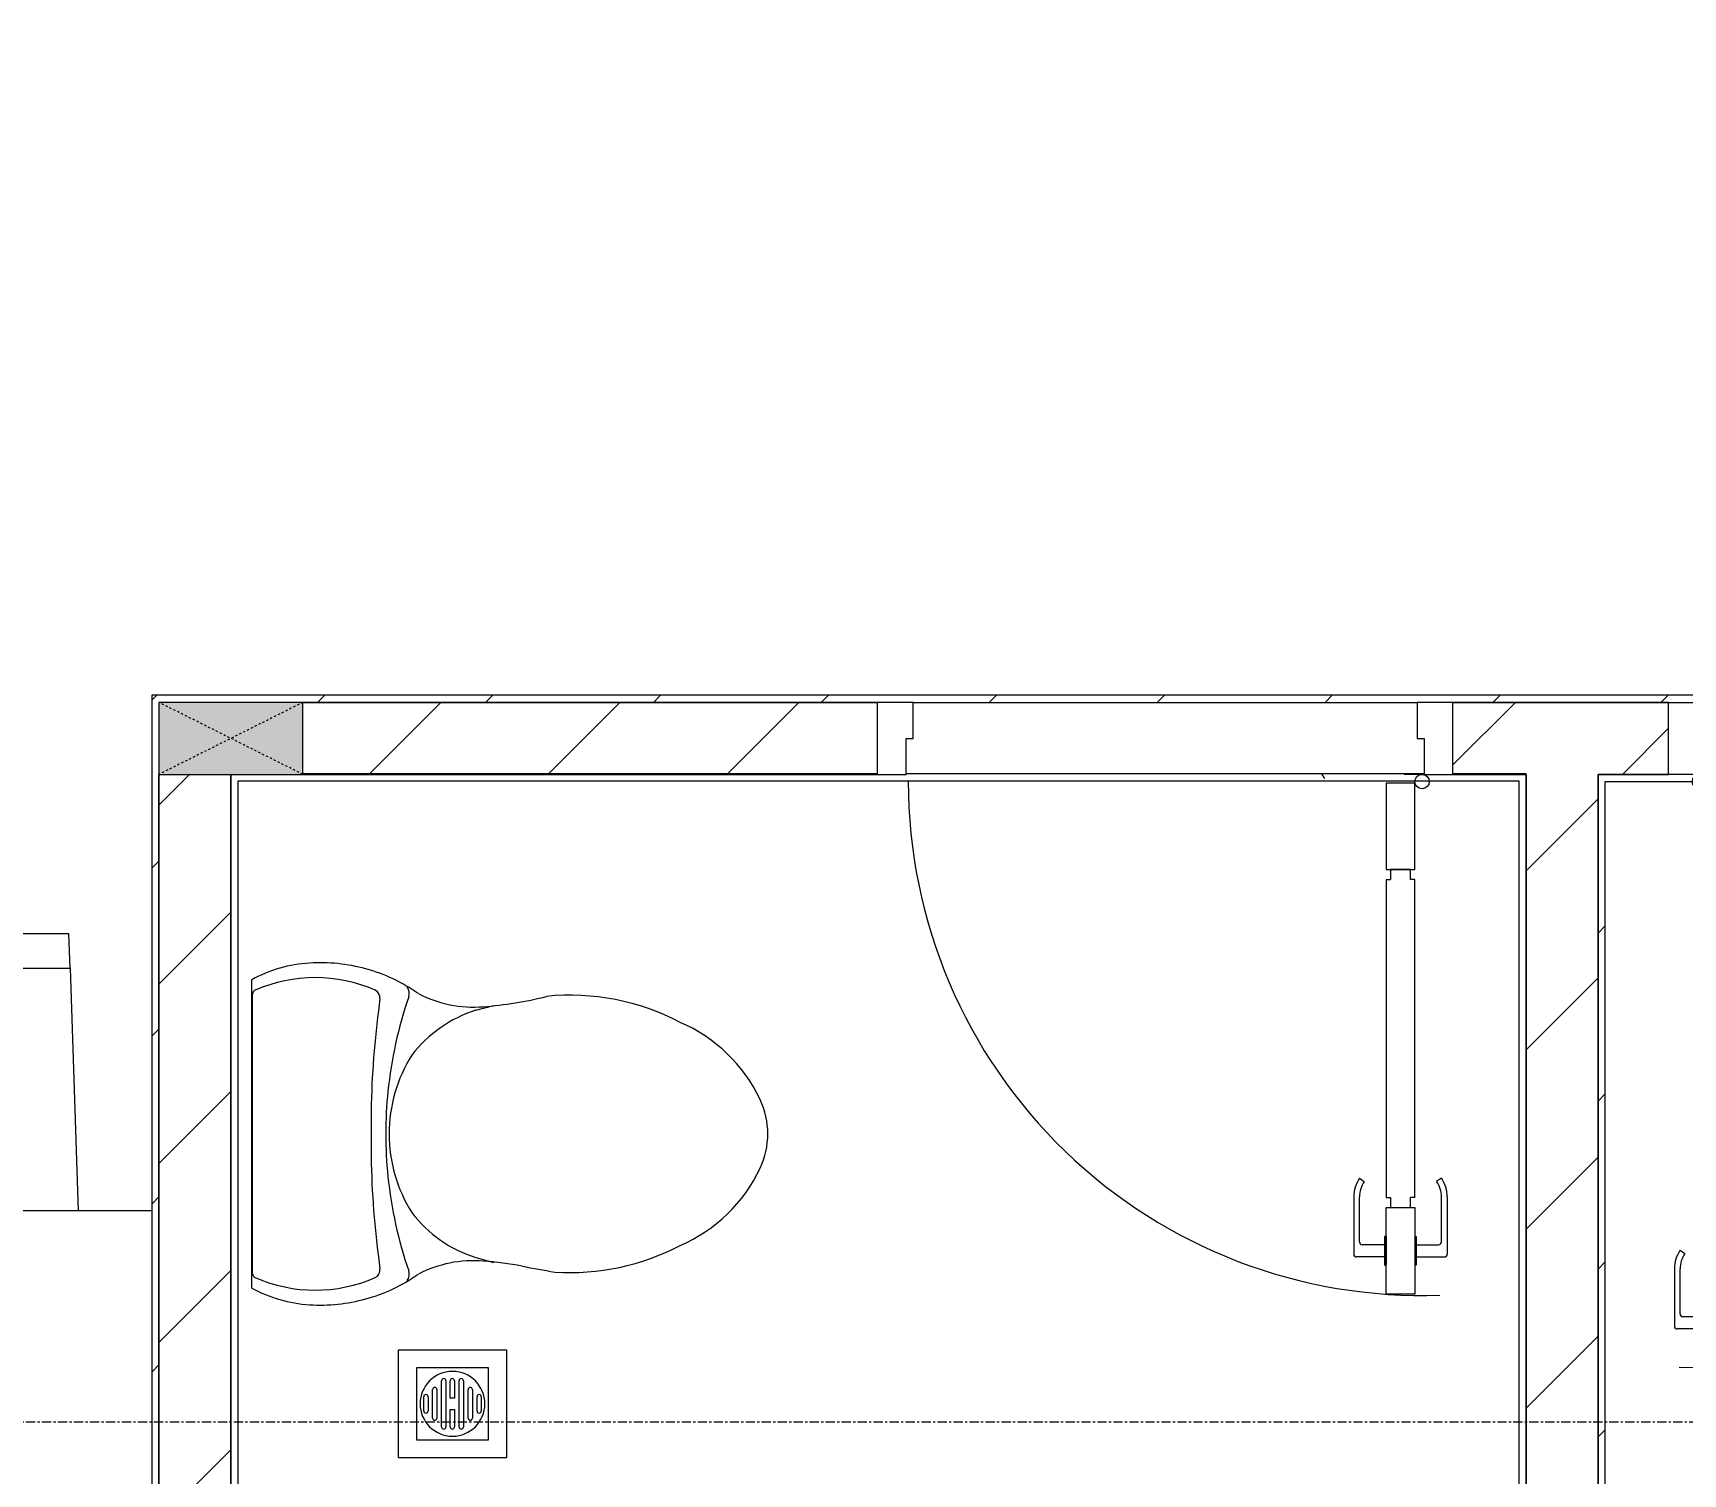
# Model space of a CAD drawing. Header units: millimetres. Extents: x -24439 to 198341, y -52871 to 149926.
# Drawn here: x 94678 to 96971, y 39165 to 41167 of the extents above; entities that cross this region are included whole.
import ezdxf

# ---------------------------------------------------------------- set-up
doc = ezdxf.new("R2010")
doc.units = ezdxf.units.MM
for name, pattern in [('Dash', [6, 3, -3]), ('Grid Line', [22.225, 12.7, -3.175, 3.175, -3.175]), ('NET VAN', [1.06, 0.53, -0.53])]:
    doc.linetypes.add(name, pattern=pattern)
for name, color, linetype, lineweight in [('0-1', 7, 'Continuous', 5), ('A-DETL-GENF-1', 9, 'Continuous', 9), ('A-DETL-GENF-2', 9, 'NET VAN', 9), ('A-DOOR-1', 9, 'Continuous', 9), ('A-WALL-1', 253, 'Continuous', 18), ('A-WALL-PATT-1', 10, 'Continuous', 9), ('A-WALL-PATT-2', 9, 'Continuous', 9), ('G-IMPT-6', 7, 'Continuous', 9), ('I-FURN-1', 9, 'Continuous', 9), ('I-WALL-1', 253, 'Continuous', 18), ('M-EQPM-1', 9, 'Continuous', 9), ('P-SANR-FIXT-1', 9, 'Continuous', 9), ('S-COLS-2', 253, 'Continuous', 18), ('S-COLS-3', 9, 'Continuous', 9), ('S-COLS-HDLN-1', 9, 'Dash', 9), ('S-GRID-1', 1, 'Grid Line', 9)]:
    doc.layers.add(name, color=color, linetype=linetype, lineweight=lineweight)
doc.styles.add('Arial_2', font='arial_0.ttf', dxfattribs={"height": 450})
pattern_1 = [(45, (0, 0), (-116.67262, 116.67262), [])]
pattern_2 = [(0, (0, 0), (894.08, 223.52), [73.762, -596.798, 73.762, -596.798, -3576.32]), (0, (0, 0), (894.08, 223.52), [-1341.12, 73.762, -1267.358, 73.762, -596.798, -1564.64]), (0, (0, 0), (894.08, 223.52), [-3352.8, 73.762, -373.278, 73.762, -1043.838]), (120, (335.28, 111.76), (-640.614, 662.536), [73.762, -596.798, 73.762, -4173.118]), (120, (335.28, 111.76), (-640.614, 662.536), [-744.322, -596.798, 73.762, -1267.358, -2235.2]), (120, (335.28, 111.76), (-640.614, 662.536), [-2682.24, 73.762, -596.798, 73.762, -1490.878]), (120, (335.28, 111.76), (-640.614, 662.536), [-3426.562, -373.278, 73.762, -1043.838]), (240, (447.04, 558.8), (-253.466, -886.056), [73.762, -596.798, 73.762, -4173.118]), (240, (447.04, 558.8), (-253.466, -886.056), [-744.322, -596.798, 73.762, -1267.358, -2235.2]), (240, (447.04, 558.8), (-253.466, -886.056), [-2682.24, 73.762, -596.798, 73.762, -1490.878]), (240, (447.04, 558.8), (-253.466, -886.056), [-3426.562, -373.278, 73.762, -1043.838])]
pattern_3 = [(45, (0, 0), (-124.4508, 124.4508), [])]

# ---------------------------------------------------------------- blocks, each defined once
blk = doc.blocks.new('DOOR_CW_01 CANH MO-PANEL KINH - DIW_01-900x2200-CỬA GỖ VÂN LAMINATE-553375-TKCS_MB ĐỊNH VỊ CAO ĐỘ THIẾT KẾ')
at = {"layer": 'A-DETL-GENF-1'}
for p, q in [((-397, -182), (-397, -62)), ((-397, -62), (-357, -62)), ((-357, -62), (-357, -182)), ((-357, -182), (-397, -182)), ((-391, -196), (-391, -182)), ((-391, -182), (-363, -182)), ((-363, -182), (-363, -196)), ((-397, -196), (-391, -196)), ((-397, -738), (-397, -196)), ((-357, -196), (-363, -196)), ((-357, -196), (-357, -738)), ((-433.9, -711.2), (-427.3, -715.8)), ((-320.1, -711.2), (-326.7, -715.8)), ((-442, -737), (-442, -816.5)), ((-434, -799.5), (-434, -737)), ((-397, -738), (-391, -738)), ((-357, -752), (-397, -752)), ((-397, -752), (-397, -872)), ((-391, -752), (-391, -738)), ((-363, -752), (-391, -752)), ((-357, -738), (-363, -738)), ((-363, -738), (-363, -752)), ((-357, -872), (-357, -752)), ((-320, -799.5), (-320, -737)), ((-312, -737), (-312, -816.5)), ((-399, -792.2), (-399, -831.8)), ((-397, -792.2), (-399, -792.2)), ((-397, -792.2), (-397, -831.8)), ((-357, -792.2), (-357, -831.8)), ((-357, -792.2), (-355, -792.2)), ((-355, -792.2), (-355, -831.8)), ((-399, -820.5), (-438, -820.5)), ((-399, -803.5), (-430, -803.5)), ((-355, -803.5), (-324, -803.5)), ((-355, -820.5), (-316, -820.5)), ((-399, -831.8), (-397, -831.8)), ((-355, -831.8), (-357, -831.8)), ((-397, -872), (-357, -872))]:
    blk.add_line(p, q, dxfattribs=at)
blk.add_circle((-407, -60), 10, dxfattribs=at)
for centre, radius, start, end in [((-407, -60), 814, 268, 0), ((-397, -737), 45, 145, 180), ((-397, -737), 37, 145, 180), ((-357, -737), 37, 0, 35), ((-357, -737), 45, 360, 35), ((-430, -799.5), 4, 180, 270), ((-324, -799.5), 4, 270, 0), ((-438, -816.5), 4, 180, 270), ((-316, -816.5), 4, 270, 0)]:
    blk.add_arc(centre, radius, start, end, dxfattribs=at)
at = {"layer": 'A-DOOR-1'}
for p, q in [((-450, -50), (-450, 50)), ((-450, 50), (-400, 50)), ((-400, 50), (-400, 0)), ((400, 0), (400, 50)), ((400, 50), (450, 50)), ((450, 50), (450, -50)), ((-410, 0), (-410, -50)), ((-400, 0), (-410, 0)), ((410, 0), (400, 0)), ((410, -50), (410, 0)), ((-410, -50), (-450, -50)), ((-407, -50), (-382, -50)), ((450, -50), (410, -50))]:
    blk.add_line(p, q, dxfattribs=at)
blk = doc.blocks.new('DOOR_CW_01 CANH MO-PANEL KINH - DIG_02-800x2200-CỬA NHÔM KÍNH-400864-TKCS_MB ĐỊNH VỊ CAO ĐỘ THIẾT KẾ')
at = {"layer": 'A-DETL-GENF-1'}
for p, q in [((-347, 772), (-307, 772)), ((-347, 652), (-347, 772)), ((-307, 772), (-307, 652)), ((-392, 637), (-392, 716.5)), ((-349, 720.5), (-388, 720.5)), ((-349, 731.8), (-347, 731.8)), ((-349, 692.2), (-349, 731.8)), ((-347, 692.2), (-347, 731.8)), ((-307, 692.2), (-307, 731.8)), ((-305, 731.8), (-307, 731.8)), ((-305, 692.2), (-305, 731.8)), ((-305, 720.5), (-266, 720.5)), ((-262, 637), (-262, 716.5)), ((-384, 699.5), (-384, 637)), ((-349, 703.5), (-380, 703.5)), ((-347, 692.2), (-349, 692.2)), ((-307, 692.2), (-305, 692.2)), ((-305, 703.5), (-274, 703.5)), ((-270, 699.5), (-270, 637)), ((-307, 652), (-347, 652)), ((-313, 652), (-341, 652)), ((-341, 652), (-341, 638)), ((-313, 638), (-313, 652)), ((-347, 638), (-341, 638)), ((-347, 638), (-347, 196)), ((-307, 638), (-313, 638)), ((-307, 196), (-307, 638)), ((-383.9, 611.2), (-377.3, 615.8)), ((-270.1, 611.2), (-276.7, 615.8)), ((-347, 196), (-341, 196)), ((-341, 196), (-341, 182)), ((-307, 196), (-313, 196)), ((-313, 182), (-313, 196)), ((-307, 182), (-347, 182)), ((-347, 182), (-347, 62)), ((-341, 182), (-313, 182)), ((-307, 62), (-307, 182)), ((-347, 62), (-307, 62))]:
    blk.add_line(p, q, dxfattribs=at)
blk.add_circle((-357, 60), 10, dxfattribs=at)
for centre, radius, start, end in [((-357, 60), 714, 360, 92), ((-388, 716.5), 4, 90, 180), ((-266, 716.5), 4, 0, 90), ((-380, 699.5), 4, 90, 180), ((-274, 699.5), 4, 0, 90), ((-347, 637), 45, 180, 215), ((-347, 637), 37, 180, 215), ((-307, 637), 37, 325, 0), ((-307, 637), 45, 325, 0)]:
    blk.add_arc(centre, radius, start, end, dxfattribs=at)
at = {"layer": 'A-DOOR-1'}
for p, q in [((-360, 50), (-400, 50)), ((-400, 50), (-400, -50)), ((-360, 0), (-360, 50)), ((-357, 50), (-332, 50)), ((400, 50), (360, 50)), ((360, 50), (360, 0)), ((400, -50), (400, 50)), ((-350, 0), (-360, 0)), ((-350, -50), (-350, 0)), ((360, 0), (350, 0)), ((350, 0), (350, -50)), ((-400, -50), (-350, -50)), ((350, -50), (400, -50))]:
    blk.add_line(p, q, dxfattribs=at)
blk = doc.blocks.new('TOILET - TOILET-400871-TKCS_MB ĐỊNH VỊ CAO ĐỘ THIẾT KẾ')
at = {"layer": 'P-SANR-FIXT-1'}
for p, q in [((-171.7, 330.3), (-178.6, 355.5)), ((171.7, 330.3), (178.6, 355.5)), ((214.2, 19), (-214.2, 19)), ((194, 19.9), (-194, 19.9))]:
    blk.add_line(p, q, dxfattribs=at)
for centre, radius, start, end in [((0, 624.4), 111.7, 64.7718, 115.2282), ((45.1, 528.6), 217.6, 115.2282, 156.7784), ((-45.1, 528.6), 217.6, 23.2216, 64.7718), ((137.1, 461.2), 329.8, 152.3122, 185.6513), ((-137.1, 461.2), 329.8, 356.3165, 27.6878), ((-1948.3, 805.1), 2171.2, 349.1051, 350.319), ((-719.2, 297.5), 544.3, 4.5441, 13.9464), ((719.2, 297.5), 544.3, 169.7121, 175.4559), ((-343.5, 327.4), 167.3, 332.62, 4.5441), ((-0.4, 384), 179.5, 197.4036, 232.5964), ((0.4, 384), 179.5, 307.4036, 342.5964), ((343.5, 327.4), 167.3, 175.4559, 207.38), ((-4, 115.7), 233.6, 144.7853, 164.7039), ((-195, 224.1), 13.8, 71.0073, 129.3276), ((0.6, 792.1), 586.9, 251.0073, 264.1678), ((0, 416), 206.1, 237.9268, 270), ((0, 416), 206.1, 270, 302.0732), ((-0.6, 792.1), 586.9, 275.8322, 288.9927), ((195, 224.1), 13.8, 50.6724, 108.9927), ((4, 115.7), 233.6, 15.2961, 35.2147), ((0, 786.7), 581.5, 264.1678, 275.8322), ((-9.8, 107.2), 207.3, 156.2862, 203.7138), ((-189.1, 185.5), 11.7, 82.4212, 154.5895), ((178.9, 2951.3), 2778.4, 262.4212, 262.7649), ((-14.3, 1400.4), 1215.6, 262.593, 269.6026), ((0, 3462.8), 3278, 269.6026, 270.3974), ((14.3, 1400.4), 1215.6, 270.3974, 277.407), ((-178.9, 2951.3), 2778.4, 277.2351, 277.5788), ((189.1, 185.5), 11.7, 25.4105, 97.5788), ((9.8, 107.2), 207.3, 336.2862, 23.7138), ((1.9, 114.1), 239.7, 164.7039, 183.5487), ((-1.9, 114.1), 239.7, 356.4513, 15.2961), ((-46.1, 111.1), 191.6, 183.5487, 208.7191), ((46.1, 111.1), 191.6, 331.2809, 356.4513), ((-193.7, 26.4), 6.48, 203.7138, 267.6832), ((193.7, 26.4), 6.48, 272.3168, 336.2862)]:
    blk.add_arc(centre, radius, start, end, dxfattribs=at)
blk = doc.blocks.new('THU NUOC - THU NUOC-V59-TKCS_MB ĐỊNH VỊ CAO ĐỘ THIẾT KẾ')
at = {"layer": 'M-EQPM-1'}
for p, q in [((-66.3, -70.6), (-66.3, 79.4)), ((-66.3, 79.4), (83.7, 79.4)), ((83.7, 79.4), (83.7, -70.6)), ((58.7, 54.4), (-41.3, 54.4)), ((-41.3, 54.4), (-41.3, -45.6)), ((58.7, -45.6), (58.7, 54.4)), ((-11, 32.1), (28.5, 32.1)), ((28.5, 26.1), (-11, 26.1)), ((-1.1, 44.5), (18.5, 44.5)), ((18.5, 38.5), (-1.1, 38.5)), ((-23.3, 19.6), (40.9, 19.6)), ((40.9, 13.6), (-23.3, 13.6)), ((-23.3, 7.2), (0.7, 7.2)), ((0.7, 1.2), (-23.3, 1.2)), ((0.7, 7.2), (0.7, 1.2)), ((16.7, 1.2), (16.7, 7.2)), ((16.7, 7.2), (40.9, 7.2)), ((40.9, 1.2), (16.7, 1.2)), ((-23.3, -4.8), (40.9, -4.8)), ((40.9, -10.8), (-23.3, -10.8)), ((-11, -17.3), (28.5, -17.3)), ((-41.3, -45.6), (58.7, -45.6)), ((28.5, -23.3), (-11, -23.3)), ((-1.1, -29.6), (18.5, -29.6)), ((18.5, -35.6), (-1.1, -35.6)), ((83.7, -70.6), (-66.3, -70.6))]:
    blk.add_line(p, q, dxfattribs=at)
for centre, radius, start, end in [((8.7, 4.4), 45, 0, 180), ((8.7, 4.4), 45, 360, 180), ((-11, 29.1), 3, 90, 270), ((-1.1, 41.5), 3, 90, 270), ((18.5, 41.5), 3, 270, 90), ((28.5, 29.1), 3, 270, 90), ((8.7, 4.4), 45, 180, 0), ((8.7, 4.4), 45, 180, 360), ((-23.3, 16.6), 3, 90, 270), ((-23.3, 4.2), 3, 90, 270), ((40.9, 16.6), 3, 270, 90), ((40.9, 4.2), 3, 270, 90), ((-23.3, -7.8), 3, 90, 270), ((-11, -20.3), 3, 90, 270), ((28.5, -20.3), 3, 270, 90), ((40.9, -7.8), 3, 270, 90), ((-1.1, -32.6), 3, 90, 270), ((18.5, -32.6), 3, 270, 90)]:
    blk.add_arc(centre, radius, start, end, dxfattribs=at)
blk = doc.blocks.new('G1_SOF - BO TRU - 100x200-V61-TKCS_MB ĐỊNH VỊ CAO ĐỘ THIẾT KẾ')
at = {"layer": 'S-COLS-3'}
blk.add_hatch(color=256, dxfattribs=at).paths.add_polyline_path([(50, -100), (50, 100), (-50, 100), (-50, -100)])
at = {"layer": 'S-COLS-2'}
for p, q in [((50, 100), (-50, 100)), ((-50, 100), (-50, -100)), ((50, -100), (50, 100)), ((-50, -100), (50, -100))]:
    blk.add_line(p, q, dxfattribs=at)
at = {"layer": 'S-COLS-HDLN-1'}
for p, q in [((50, 100), (-50, -100)), ((-50, 100), (50, -100))]:
    blk.add_line(p, q, dxfattribs=at)
blk = doc.blocks.new('RES_BAN AN 1 - RES_BAN AN 1-V95-TKCS_MB ĐỊNH VỊ CAO ĐỘ THIẾT KẾ')
at = {"layer": 'I-FURN-1'}
for p, q in [((-425, 0), (-425, -1275)), ((425, -1275), (425, 0)), ((-761.9, -113.5), (-809.6, -115.1)), ((-761.9, -113.5), (-425, -102.3)), ((-761.9, -538.5), (-761.9, -113.5)), ((-761.9, -538.5), (-761.9, -113.5)), ((-425, -102.3), (-425, -549.7)), ((425, -102.3), (425, -549.7)), ((761.9, -113.5), (425, -102.3)), ((761.9, -538.5), (761.9, -113.5)), ((761.9, -113.5), (761.9, -538.5)), ((809.6, -115.1), (761.9, -113.5)), ((-809.6, -115.1), (-809.6, -536.9)), ((809.6, -536.9), (809.6, -115.1)), ((-809.6, -536.9), (-761.9, -538.5)), ((-425, -549.7), (-761.9, -538.5)), ((425, -549.7), (761.9, -538.5)), ((761.9, -538.5), (809.6, -536.9)), ((-761.9, -743.8), (-425, -732.5)), ((-425, -732.5), (-425, -1180)), ((425, -732.5), (425, -1180)), ((761.9, -743.8), (425, -732.5)), ((-809.6, -745.3), (-761.9, -743.8)), ((-809.6, -1167.2), (-809.6, -745.3)), ((-761.9, -1168.8), (-761.9, -743.8)), ((-761.9, -743.8), (-761.9, -1168.8)), ((761.9, -743.8), (809.6, -745.3)), ((761.9, -1168.8), (761.9, -743.8)), ((761.9, -1168.8), (761.9, -743.8)), ((809.6, -745.3), (809.6, -1167.2)), ((-761.9, -1168.8), (-809.6, -1167.2)), ((-425, -1180), (-761.9, -1168.8)), ((425, -1180), (761.9, -1168.8)), ((809.6, -1167.2), (761.9, -1168.8)), ((-425, -1275), (425, -1275))]:
    blk.add_line(p, q, dxfattribs=at)
blk = doc.blocks.new('NCV_TKTC_TANG 1_rvt-1-TKCS_MB ĐỊNH VỊ CAO ĐỘ THIẾT KẾ')
at = {"layer": 'A-WALL-PATT-1'}
h = blk.add_hatch(dxfattribs=at)
h.set_pattern_fill('FP_2', color=256, style=0, pattern_type=2)
h.set_pattern_definition(pattern_3)
h.paths.add_polyline_path([(99769.4, 40136.9), (99852.6, 40136.9), (99852.6, 40236.9), (98352.6, 40236.9), (98352.6, 40136.9), (98559, 40136.9)])
h.paths.add_polyline_path([(96650.9, 40136.9), (96950.5, 40136.9), (96950.5, 40236.9), (96650.9, 40236.9), (96650.9, 40186.9)])
h.paths.add_polyline_path([(95052.6, 40136.9), (95850.9, 40136.9), (95850.9, 40236.9), (95052.6, 40236.9), (95052.6, 40148.1)])
h.paths.add_polyline_path([(97850.5, 40136.9), (98152.6, 40136.9), (98152.6, 40236.9), (97850.5, 40236.9), (97850.5, 40186.9)])
h = blk.add_hatch(dxfattribs=at)
h.set_pattern_fill('FP_2', color=256, style=0, pattern_type=2)
h.set_pattern_definition(pattern_3)
h.paths.add_polyline_path([(94952.6, 35736.9), (94952.6, 37736.9), (94852.6, 37736.9), (94852.6, 35736.9), (94927.7, 35736.9)])
h.paths.add_polyline_path([(94927.7, 37836.9), (94952.6, 37836.9), (94952.6, 40136.9), (94852.6, 40136.9), (94852.6, 37836.9)])
h = blk.add_hatch(dxfattribs=at)
h.set_pattern_fill('FP_4', color=256, style=0, pattern_type=2)
h.set_pattern_definition(pattern_2)
h.paths.add_polyline_path([(96650.9, 40127.8), (96742.6, 40127.8), (96742.6, 40137.8), (94952.6, 40136.9), (94952.6, 40127.8), (96610.9, 40127.8)])
h = blk.add_hatch(dxfattribs=at)
h.set_pattern_fill('FP_4', color=256, style=0, pattern_type=2)
h.set_pattern_definition(pattern_2)
h.paths.add_polyline_path([(94962.6, 37836.9), (94962.6, 40127.8), (94952.6, 40127.8), (94952.6, 37836.9), (94960.9, 37836.9)])
h = blk.add_hatch(dxfattribs=at)
h.set_pattern_fill('FP_4', color=256, style=0, pattern_type=2)
h.set_pattern_definition(pattern_2)
h.paths.add_polyline_path([(96742.6, 38186.9), (96752.6, 38186.9), (96752.6, 40137.8), (96742.6, 40137.8), (96742.6, 38196.9)])
h = blk.add_hatch(dxfattribs=at)
h.set_pattern_fill('FP_2', color=256, style=0, pattern_type=2)
h.set_pattern_definition(pattern_3)
h.paths.add_polyline_path([(96852.6, 38186.9), (96852.6, 40136.9), (96752.6, 40136.9), (96752.6, 38186.9)])
at = {"layer": 'A-WALL-PATT-2'}
h = blk.add_hatch(dxfattribs=at)
h.set_pattern_fill('FP_3', color=256, style=0, pattern_type=2)
h.set_pattern_definition(pattern_1)
h.paths.add_polyline_path([(94852.6, 35746.9), (94852.6, 40246.9), (94842.6, 40246.9), (94842.6, 35746.9)])
h = blk.add_hatch(dxfattribs=at)
h.set_pattern_fill('FP_3', color=256, style=0, pattern_type=2)
h.set_pattern_definition(pattern_1)
h.paths.add_polyline_path([(98152.6, 40236.9), (98152.6, 40246.9), (94852.6, 40246.9), (94852.6, 40236.9), (97850.5, 40236.9)])
h = blk.add_hatch(dxfattribs=at)
h.set_pattern_fill('FP_3', color=256, style=0, pattern_type=2)
h.set_pattern_definition(pattern_1)
h.paths.add_polyline_path([(96862.6, 35736.9), (96862.6, 40136.9), (96852.6, 40136.9), (96852.6, 35736.9)])
h = blk.add_hatch(dxfattribs=at)
h.set_pattern_fill('FP_3', color=256, style=0, pattern_type=2)
h.set_pattern_definition(pattern_1)
h.paths.add_polyline_path([(96942.5, 40126.9), (99752.6, 40126.9), (99752.6, 40136.9), (96862.6, 40136.9), (96862.6, 40126.9)])
at = {"layer": 'A-WALL-1'}
for p, q in [((95850.9, 40236.9), (95052.6, 40236.9)), ((96950.5, 40236.9), (96650.9, 40236.9)), ((94852.6, 40136.9), (94852.6, 37836.9)), ((94952.6, 37836.9), (94952.6, 40136.9)), ((95052.6, 40136.9), (95850.9, 40136.9)), ((96650.9, 40136.9), (96752.6, 40136.9)), ((96752.6, 40136.9), (96752.6, 38186.9)), ((96852.6, 40136.9), (96950.5, 40136.9)), ((96852.6, 38186.9), (96852.6, 40136.9))]:
    blk.add_line(p, q, dxfattribs=at)
at = {"layer": 'I-WALL-1'}
for p, q in [((94852.6, 40246.9), (94842.6, 40246.9)), ((94842.6, 40246.9), (94842.6, 35746.9)), ((98142.6, 40246.9), (94852.6, 40246.9)), ((95052.6, 40236.9), (95850.9, 40236.9)), ((95900.9, 40236.9), (96600.9, 40236.9)), ((96650.9, 40236.9), (96950.5, 40236.9)), ((94852.6, 37836.9), (94852.6, 40136.9)), ((94952.6, 40136.9), (94952.6, 40127.8)), ((94952.6, 40127.8), (94952.6, 37836.9)), ((94962.6, 40127.8), (96742.6, 40127.8)), ((94962.6, 37846.9), (94962.6, 40127.8)), ((95850.9, 40137.8), (95052.6, 40137.8)), ((96610.9, 40137.8), (95890.9, 40137.8)), ((96742.6, 40137.8), (96650.9, 40137.8)), ((96752.6, 40137.8), (96742.6, 40137.8)), ((96742.6, 40127.8), (96742.6, 38196.9)), ((96752.6, 38186.9), (96752.6, 40137.8)), ((96852.6, 40136.9), (96852.6, 36636.9)), ((96862.6, 40136.9), (96852.6, 40136.9)), ((96950.5, 40136.9), (96862.6, 40136.9)), ((96862.6, 35746.9), (96862.6, 40126.9)), ((96862.6, 40126.9), (99742.6, 40126.9))]:
    blk.add_line(p, q, dxfattribs=at)
at = {"layer": 'A-DOOR-1', "rotation": 180}
blk.add_blockref('DOOR_CW_01 CANH MO-PANEL KINH - DIG_02-800x2200-CỬA NHÔM KÍNH-400864-TKCS_MB ĐỊNH VỊ CAO ĐỘ THIẾT KẾ', (96250.9, 40186.9), dxfattribs=at)
at = {"layer": 'A-DOOR-1'}
blk.add_blockref('DOOR_CW_01 CANH MO-PANEL KINH - DIW_01-900x2200-CỬA GỖ VÂN LAMINATE-553375-TKCS_MB ĐỊNH VỊ CAO ĐỘ THIẾT KẾ', (97400.5, 40186.9), dxfattribs=at)
at = {"layer": 'I-FURN-1', "rotation": 269.9999999999999}
blk.add_blockref('RES_BAN AN 1 - RES_BAN AN 1-V95-TKCS_MB ĐỊNH VỊ CAO ĐỘ THIẾT KẾ', (94842.6, 39105.7), dxfattribs=at)
at = {"layer": 'M-EQPM-1', "rotation": 269.9999999999992}
blk.add_blockref('THU NUOC - THU NUOC-V59-TKCS_MB ĐỊNH VỊ CAO ĐỘ THIẾT KẾ', (95256.1, 39271.1), dxfattribs=at)
at = {"layer": 'P-SANR-FIXT-1', "rotation": 270.0000000000002}
blk.add_blockref('TOILET - TOILET-400871-TKCS_MB ĐỊNH VỊ CAO ĐỘ THIẾT KẾ', (94962.6, 39637.4), dxfattribs=at)
at = {"layer": 'S-COLS-3', "rotation": 269.9999999999993}
blk.add_blockref('G1_SOF - BO TRU - 100x200-V61-TKCS_MB ĐỊNH VỊ CAO ĐỘ THIẾT KẾ', (94952.6, 40186.9), dxfattribs=at)
blk = doc.blocks.new('NCV_TKCS_251209_TONG THE HIEN TRANG SAN DUONG - NCV_TKCS_HIEN TRANG_251209a_dwg-1612995-TKCS_MB ĐỊNH VỊ CAO ĐỘ THIẾT KẾ')
at = {"layer": 'G-IMPT-6', "insert": (563581232.1, 1145014670), "char_height": 450, "width": 5277.08, "attachment_point": 3, "line_spacing_factor": 0.941778, "style": 'Arial_2'}
blk.add_mtext('X=1145009.154Y=563585.009Z=1.00', dxfattribs=at)
blk = doc.blocks.new('NCV_TKCS_251209_TONG THE HIEN TRANG SAN DUONG - NCV_TKCS_251209_TONG THE HIEN TRANG SAN DUONG-1605292-TKCS_MB ĐỊNH VỊ CAO ĐỘ THIẾT KẾ')
at = {"rotation": 343.2379237072182}
blk.add_blockref('NCV_TKCS_251209_TONG THE HIEN TRANG SAN DUONG - NCV_TKCS_HIEN TRANG_251209a_dwg-1612995-TKCS_MB ĐỊNH VỊ CAO ĐỘ THIẾT KẾ', (-869777547.7, -933796958.8), dxfattribs=at)

msp = doc.modelspace()

# ---------------------------------------------------------------- linework, layer by layer
at = {"layer": 'S-GRID-1'}
msp.add_line((131551.8, 39236.9), (29351.8, 39236.9), dxfattribs=at)

# ---------------------------------------------------------------- block references
at = {"layer": '0-1'}
msp.add_blockref('NCV_TKTC_TANG 1_rvt-1-TKCS_MB ĐỊNH VỊ CAO ĐỘ THIẾT KẾ', (0, 0), dxfattribs=at)
at = {"layer": 'A-DETL-GENF-2'}
msp.add_blockref('NCV_TKCS_251209_TONG THE HIEN TRANG SAN DUONG - NCV_TKCS_251209_TONG THE HIEN TRANG SAN DUONG-1605292-TKCS_MB ĐỊNH VỊ CAO ĐỘ THIẾT KẾ', (26103.5, 9888.2), dxfattribs=at)

doc.saveas('drawing.dxf')
